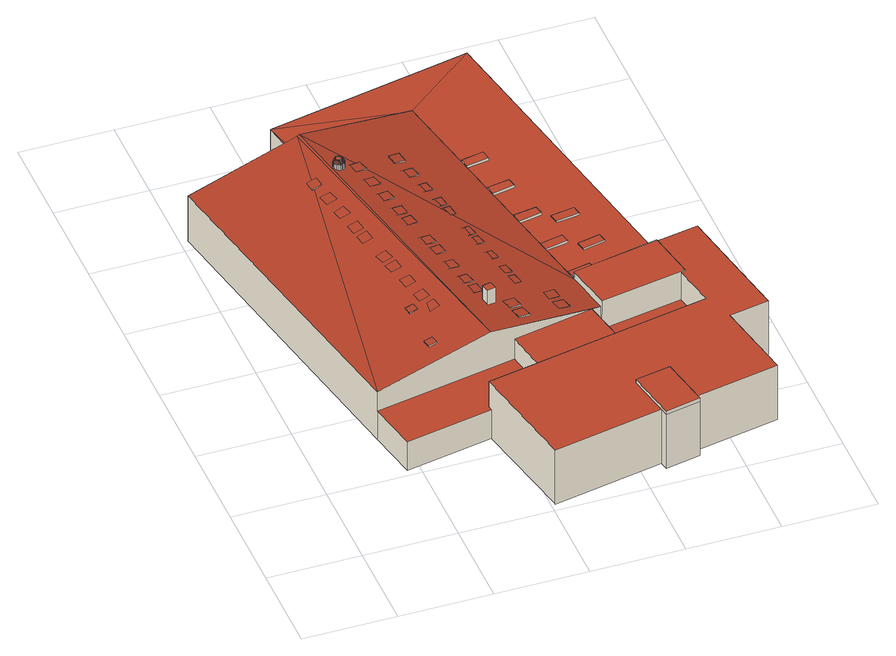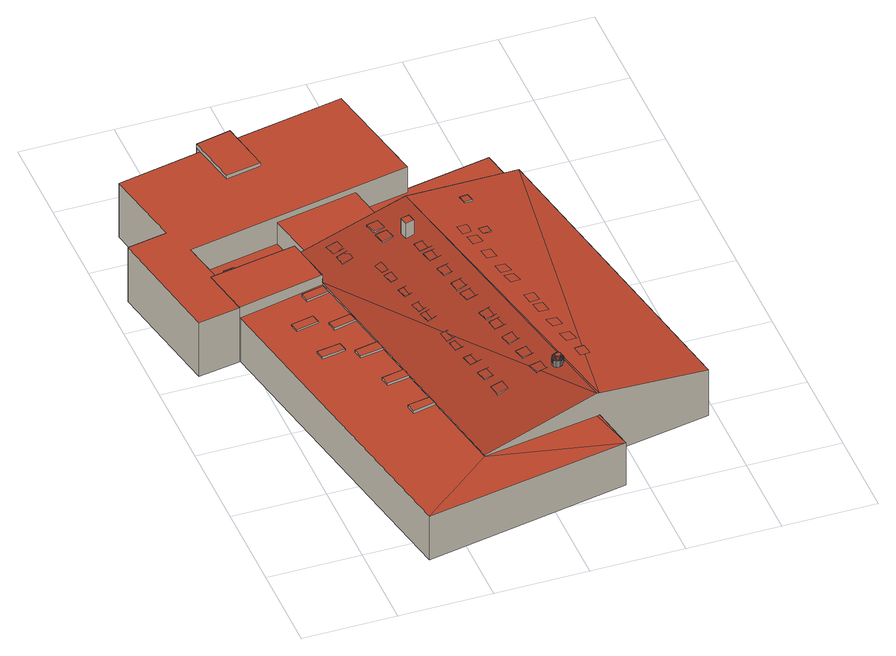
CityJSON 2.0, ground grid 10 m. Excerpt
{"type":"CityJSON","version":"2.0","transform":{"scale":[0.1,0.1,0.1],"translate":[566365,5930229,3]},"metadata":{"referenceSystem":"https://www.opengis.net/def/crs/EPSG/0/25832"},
"CityObjects":{
"building1":{"type":"Building","attributes":{"Grundfläche 2D":"1918.538724","Grundhöhe NN":"3.239"},"children":["building1-1","building1-2","building1-3","building1-4","building1-5","building1-6","building1-7","building1-8","building1-9","building1-10","building1-11","building1-12","building1-13","building1-14","building1-15","building1-16","building1-17","building1-18","building1-19","building1-20","building1-21","building1-22","building1-23","building1-24","building1-25","building1-26","building1-27","building1-28","building1-29","building1-30","building1-31","building1-32","building1-33","building1-34","building1-35","building1-36","building1-37","building1-38","building1-39","building1-40","building1-41","building1-42","building1-43","building1-44","building1-45","building1-46","building1-47"],"geometry":[{"type":"Solid","lod":"3","boundaries":[[[[0,1,2,3]],[[4,5,6,7,8,9]],[[7,6,5,4,9,10,11]],[[12,10,9]],[[13,12,14,15,16]],[[13,16,15,10,12]],[[17,18,19,20,21,22,23,24,25,26,27,28,29,30,31]],[[32,33,34,35]],[[36,34,33]],[[37,34,36]],[[37,36,38]],[[39,40,41,42,43,44]],[[45,46,47,48,49]],[[50,51,52,53,54,55]],[[56,57,58,59]],[[60,61,1,0]],[[61,20,19,2,1]],[[3,2,19,18]],[[18,17,60,0,3]],[[27,26,47,46,41,40]],[[47,26,25,48]],[[35,7,45,49,48,25,62,63,32]],[[42,41,46,45,7,11]],[[21,20,64,65]],[[22,21,65,66]],[[23,22,66,67]],[[24,23,67,68]],[[25,24,68,62]],[[27,40,39,28]],[[59,58,53,52,29,28,39,44]],[[69,70,31,30,29,52,51,71]],[[17,31,70,72]],[[60,17,72,73]],[[61,60,73,74]],[[20,61,74,64]],[[33,32,63,75]],[[36,33,75,76]],[[38,36,76,77]],[[8,7,35,34]],[[77,78,14,12,9,8,34,37,38]],[[14,78,79,55,15]],[[54,57,56,10,15,55]],[[10,56,11]],[[11,56,43,42]],[[50,55,79,80]],[[51,50,80,71]],[[59,44,43,56]],[[57,54,53,58]],[[77,76,75,63,62,68,67,66,65,64,74,73,72,70,69,71,80,79,78]]]],"semantics":{"surfaces":[{"type":"RoofSurface"},{"type":"WallSurface"},{"type":"GroundSurface"}],"values":[[0,0,0,0,0,0,0,0,0,0,0,0,0,0,0,1,1,1,1,1,1,1,1,1,1,1,1,1,1,1,1,1,1,1,1,1,1,1,1,1,1,1,1,1,1,1,1,1,2]]}}]},
"building1-1":{"type":"BuildingInstallation","parents":["building1"],"geometry":[{"type":"MultiSurface","lod":"3","boundaries":[[[81,82,83,84]],[[84,83,85,86]],[[81,84,86,87]],[[82,81,87,88]],[[83,82,88,85]]],"semantics":{"surfaces":[{"type":"RoofSurface"},{"type":"WallSurface"}],"values":[0,1,1,1,1]}}]},
"building1-2":{"type":"BuildingInstallation","parents":["building1"],"geometry":[{"type":"MultiSurface","lod":"3","boundaries":[[[89,90,91,92]],[[92,91,93,94]],[[89,92,94,95]],[[90,89,95,96]],[[91,90,96,93]]],"semantics":{"surfaces":[{"type":"RoofSurface"},{"type":"WallSurface"}],"values":[0,1,1,1,1]}}]},
"building1-3":{"type":"BuildingInstallation","parents":["building1"],"geometry":[{"type":"MultiSurface","lod":"3","boundaries":[[[97,98,99,100]],[[100,99,101,102]],[[97,100,102,103]],[[98,97,103,104]],[[99,98,104,101]]],"semantics":{"surfaces":[{"type":"RoofSurface"},{"type":"WallSurface"}],"values":[0,1,1,1,1]}}]},
"building1-4":{"type":"BuildingInstallation","parents":["building1"],"geometry":[{"type":"MultiSurface","lod":"3","boundaries":[[[105,106,107,108]],[[108,107,109,110]],[[105,108,110,111]],[[106,105,111,112]],[[107,106,112,109]]],"semantics":{"surfaces":[{"type":"RoofSurface"},{"type":"WallSurface"}],"values":[0,1,1,1,1]}}]},
"building1-5":{"type":"BuildingInstallation","parents":["building1"],"geometry":[{"type":"MultiSurface","lod":"3","boundaries":[[[113,114,115,116]],[[116,115,117,118]],[[113,116,118,119]],[[114,113,119,120]],[[115,114,120,117]]],"semantics":{"surfaces":[{"type":"RoofSurface"},{"type":"WallSurface"}],"values":[0,1,1,1,1]}}]},
"building1-6":{"type":"BuildingInstallation","parents":["building1"],"geometry":[{"type":"MultiSurface","lod":"3","boundaries":[[[121,122,123,124]],[[124,123,125,126]],[[121,124,126,127]],[[122,121,127,128]],[[123,122,128,125]]],"semantics":{"surfaces":[{"type":"RoofSurface"},{"type":"WallSurface"}],"values":[0,1,1,1,1]}}]},
"building1-7":{"type":"BuildingInstallation","parents":["building1"],"geometry":[{"type":"MultiSurface","lod":"3","boundaries":[[[129,130,131,132]],[[132,131,133,134]],[[129,132,134,135]],[[130,129,135,136]],[[131,130,136,133]]],"semantics":{"surfaces":[{"type":"RoofSurface"},{"type":"WallSurface"}],"values":[0,1,1,1,1]}}]},
"building1-8":{"type":"BuildingInstallation","parents":["building1"],"geometry":[{"type":"MultiSurface","lod":"3","boundaries":[[[137,138,139,140]],[[140,139,141,142]],[[137,140,142,143]],[[143,144,138,137]],[[144,141,139,138]]],"semantics":{"surfaces":[{"type":"RoofSurface"},{"type":"WallSurface"}],"values":[0,1,1,1,1]}}]},
"building1-9":{"type":"BuildingInstallation","parents":["building1"],"geometry":[{"type":"MultiSurface","lod":"3","boundaries":[[[145,146,147,148]],[[148,147,149,150]],[[145,148,150,151]],[[146,145,151,152]],[[147,146,152,149]]],"semantics":{"surfaces":[{"type":"RoofSurface"},{"type":"WallSurface"}],"values":[0,1,1,1,1]}}]},
"building1-10":{"type":"BuildingInstallation","parents":["building1"],"geometry":[{"type":"MultiSurface","lod":"3","boundaries":[[[153,154,155,156]]],"semantics":{"surfaces":[{"type":"RoofSurface"}],"values":[0]}}]},
"building1-11":{"type":"BuildingInstallation","parents":["building1"],"geometry":[{"type":"MultiSurface","lod":"3","boundaries":[[[157,158,159,5,160]],[[159,158,161]],[[157,160,6,162]],[[162,161,158,157]]],"semantics":{"surfaces":[{"type":"RoofSurface"},{"type":"WallSurface"}],"values":[0,1,1,1]}}]},
"building1-12":{"type":"BuildingInstallation","parents":["building1"],"geometry":[{"type":"MultiSurface","lod":"3","boundaries":[[[163,164,165,166]],[[166,165,167,168]],[[163,166,168,169]],[[164,163,169,170]],[[165,164,170,167]]],"semantics":{"surfaces":[{"type":"RoofSurface"},{"type":"WallSurface"}],"values":[0,1,1,1,1]}}]},
"building1-13":{"type":"BuildingInstallation","parents":["building1"],"geometry":[{"type":"MultiSurface","lod":"3","boundaries":[[[171,172,173,174]],[[171,175,172]],[[171,174,176,175]],[[174,173,176]]],"semantics":{"surfaces":[{"type":"RoofSurface"},{"type":"WallSurface"}],"values":[0,1,1,1]}}]},
"building1-14":{"type":"BuildingInstallation","parents":["building1"],"geometry":[{"type":"MultiSurface","lod":"3","boundaries":[[[177,178,179,180]],[[180,179,181,182]],[[182,183,177,180]],[[178,177,183,184]],[[179,178,184,181]]],"semantics":{"surfaces":[{"type":"RoofSurface"},{"type":"WallSurface"}],"values":[0,1,1,1,1]}}]},
"building1-15":{"type":"BuildingInstallation","parents":["building1"],"geometry":[{"type":"MultiSurface","lod":"3","boundaries":[[[185,186,187,188,189,190]],[[13,190,189]],[[188,187,186,185,16,191]]],"semantics":{"surfaces":[{"type":"RoofSurface"},{"type":"WallSurface"}],"values":[0,1,1]}}]},
"building1-16":{"type":"BuildingInstallation","parents":["building1"],"geometry":[{"type":"MultiSurface","lod":"3","boundaries":[[[192,193,194,195]]],"semantics":{"surfaces":[{"type":"RoofSurface"}],"values":[0]}}]},
"building1-17":{"type":"BuildingInstallation","parents":["building1"],"geometry":[{"type":"MultiSurface","lod":"3","boundaries":[[[196,197,198,199]],[[196,199,200,201]],[[199,198,200]],[[196,201,197]]],"semantics":{"surfaces":[{"type":"RoofSurface"},{"type":"WallSurface"}],"values":[0,1,1,1]}}]},
"building1-18":{"type":"BuildingInstallation","parents":["building1"],"geometry":[{"type":"MultiSurface","lod":"3","boundaries":[[[202,203,204,205]],[[204,206,205]],[[202,205,206,207]],[[202,207,203]]],"semantics":{"surfaces":[{"type":"RoofSurface"},{"type":"WallSurface"}],"values":[0,1,1,1]}}]},
"building1-19":{"type":"BuildingInstallation","parents":["building1"],"geometry":[{"type":"MultiSurface","lod":"3","boundaries":[[[208,209,210,211]]],"semantics":{"surfaces":[{"type":"RoofSurface"}],"values":[0]}}]},
"building1-20":{"type":"BuildingInstallation","parents":["building1"],"geometry":[{"type":"MultiSurface","lod":"3","boundaries":[[[212,213,214,215]],[[215,214,216]],[[212,215,216,217]],[[212,217,213]]],"semantics":{"surfaces":[{"type":"RoofSurface"},{"type":"WallSurface"}],"values":[0,1,1,1]}}]},
"building1-21":{"type":"BuildingInstallation","parents":["building1"],"geometry":[{"type":"MultiSurface","lod":"3","boundaries":[[[218,219,220,221]],[[221,220,222]],[[218,221,222,223]],[[218,223,219]]],"semantics":{"surfaces":[{"type":"RoofSurface"},{"type":"WallSurface"}],"values":[0,1,1,1]}}]},
"building1-22":{"type":"BuildingInstallation","parents":["building1"],"geometry":[{"type":"MultiSurface","lod":"3","boundaries":[[[224,225,226,227]],[[226,225,228]],[[227,226,228,229]],[[227,229,224]]],"semantics":{"surfaces":[{"type":"RoofSurface"},{"type":"WallSurface"}],"values":[0,1,1,1]}}]},
"building1-23":{"type":"BuildingInstallation","parents":["building1"],"geometry":[{"type":"MultiSurface","lod":"3","boundaries":[[[230,231,232]],[[232,231,233]],[[234,235,236]],[[237,231,238]],[[239,237,238,240]],[[241,242,235,234,237,239,243]],[[233,231,237]],[[244,231,230]],[[245,231,244]],[[246,231,245]],[[247,231,246]],[[248,231,247]],[[249,250,247]],[[250,251,247]],[[252,253,248,247,251,254]],[[255,250,249]],[[256,250,255]],[[257,250,256]],[[258,250,257]],[[259,250,258]],[[260,250,259]],[[261,262,260]],[[263,250,260,262,264]],[[265,262,261]],[[266,267,262,265]],[[268,262,267]],[[269,262,268]],[[270,271,269]],[[272,273,274,275,262,269,271,276]],[[277,271,270]],[[278,271,277]],[[279,271,278]],[[280,271,279]],[[281,271,280]],[[282,271,281]],[[283,271,282]],[[284,235,283]],[[285,286,287,288,271,283,235,289,290]],[[291,235,284]],[[292,235,291]],[[271,235,231,250,262]],[[293,235,292]],[[294,235,293]],[[295,235,294]],[[296,235,295]],[[236,235,296]],[[230,232,297,298]],[[234,236,299,300]],[[237,234,300,301]],[[233,237,301,302]],[[232,233,302,297]],[[244,230,298,303]],[[245,244,303,304]],[[246,245,304,305]],[[247,246,305,306]],[[249,247,306,307]],[[255,249,307,308]],[[256,255,308,309]],[[257,256,309,310]],[[258,257,310,311]],[[259,258,311,312]],[[260,259,312,313]],[[261,260,313,314]],[[265,261,314,315]],[[316,267,266,265,315,317]],[[268,267,316,318]],[[269,268,318,319]],[[270,269,319,320]],[[277,270,320,321]],[[278,277,321,322]],[[279,278,322,323]],[[280,279,323,324]],[[281,280,324,325]],[[282,281,325,326]],[[283,282,326,327]],[[284,283,327,328]],[[291,284,328,329]],[[292,291,329,330]],[[293,292,330,331]],[[294,293,331,332]],[[295,294,332,333]],[[296,295,333,334]],[[236,296,334,299]]],"semantics":{"surfaces":[{"type":"RoofSurface"},{"type":"WallSurface"}],"values":[0,0,0,0,0,0,0,0,0,0,0,0,0,0,0,0,0,0,0,0,0,0,0,0,0,0,0,0,0,0,0,0,0,0,0,0,0,0,0,0,0,0,0,0,0,0,1,1,1,1,1,1,1,1,1,1,1,1,1,1,1,1,1,1,1,1,1,1,1,1,1,1,1,1,1,1,1,1,1,1,1,1,1]}}]},
"building1-24":{"type":"BuildingInstallation","parents":["building1"],"geometry":[{"type":"MultiSurface","lod":"3","boundaries":[[[335,336,337,338]],[[338,337,339]],[[335,338,339,340]],[[335,340,336]]],"semantics":{"surfaces":[{"type":"RoofSurface"},{"type":"WallSurface"}],"values":[0,1,1,1]}}]},
"building1-25":{"type":"BuildingInstallation","parents":["building1"],"geometry":[{"type":"MultiSurface","lod":"3","boundaries":[[[341,342,343,344]]],"semantics":{"surfaces":[{"type":"RoofSurface"}],"values":[0]}}]},
"building1-26":{"type":"BuildingInstallation","parents":["building1"],"geometry":[{"type":"MultiSurface","lod":"3","boundaries":[[[345,346,347,348]],[[345,348,349,350]],[[348,347,351,349]],[[346,345,350,352]],[[347,346,352,351]]],"semantics":{"surfaces":[{"type":"RoofSurface"},{"type":"WallSurface"}],"values":[0,1,1,1,1]}}]},
"building1-27":{"type":"BuildingInstallation","parents":["building1"],"geometry":[{"type":"MultiSurface","lod":"3","boundaries":[[[353,354,355,356]],[[355,357,356]],[[353,356,357,358]],[[353,358,354]]],"semantics":{"surfaces":[{"type":"RoofSurface"},{"type":"WallSurface"}],"values":[0,1,1,1]}}]},
"building1-28":{"type":"BuildingInstallation","parents":["building1"],"geometry":[{"type":"MultiSurface","lod":"3","boundaries":[[[359,360,361,362]]],"semantics":{"surfaces":[{"type":"RoofSurface"}],"values":[0]}}]},
"building1-29":{"type":"BuildingInstallation","parents":["building1"],"geometry":[{"type":"MultiSurface","lod":"3","boundaries":[[[363,364,365,366]],[[367,366,365]],[[368,364,363]],[[367,368,363,366]]],"semantics":{"surfaces":[{"type":"RoofSurface"},{"type":"WallSurface"}],"values":[0,1,1,1]}}]},
"building1-30":{"type":"BuildingInstallation","parents":["building1"],"geometry":[{"type":"MultiSurface","lod":"3","boundaries":[[[369,370,289,235,271,288]],[[242,371,372,373,238,231,235]],[[374,375,250,231,248,376]],[[377,262,250,378]],[[271,262,275,379,276]],[[375,374,254,251]],[[375,251,250]],[[376,248,253,252]],[[374,376,252,254]],[[378,250,263]],[[377,378,263,264]],[[377,264,262]],[[379,275,274,273]],[[276,379,273,272]],[[369,288,287,286]],[[370,369,286,285]],[[289,370,285,290]],[[238,373,239,240]],[[373,372,243,239]],[[371,242,241]],[[372,371,241,243]]],"semantics":{"surfaces":[{"type":"RoofSurface"},{"type":"WallSurface"}],"values":[0,0,0,0,0,1,1,1,1,1,1,1,1,1,1,1,1,1,1,1,1]}}]},
"building1-31":{"type":"BuildingInstallation","parents":["building1"],"geometry":[{"type":"MultiSurface","lod":"3","boundaries":[[[380,381,382,383]],[[383,382,384]],[[380,383,384,385]],[[380,385,381]]],"semantics":{"surfaces":[{"type":"RoofSurface"},{"type":"WallSurface"}],"values":[0,1,1,1]}}]},
"building1-32":{"type":"BuildingInstallation","parents":["building1"],"geometry":[{"type":"MultiSurface","lod":"3","boundaries":[[[386,387,388,389]]],"semantics":{"surfaces":[{"type":"RoofSurface"}],"values":[0]}}]},
"building1-33":{"type":"BuildingInstallation","parents":["building1"],"geometry":[{"type":"MultiSurface","lod":"3","boundaries":[[[390,391,392,393]],[[391,390,394,395]],[[395,392,391]],[[394,390,393]]],"semantics":{"surfaces":[{"type":"RoofSurface"},{"type":"WallSurface"}],"values":[0,1,1,1]}}]},
"building1-34":{"type":"BuildingInstallation","parents":["building1"],"geometry":[{"type":"MultiSurface","lod":"3","boundaries":[[[396,397,398,399]],[[399,398,400]],[[396,399,400,401]],[[396,401,397]]],"semantics":{"surfaces":[{"type":"RoofSurface"},{"type":"WallSurface"}],"values":[0,1,1,1]}}]},
"building1-35":{"type":"BuildingInstallation","parents":["building1"],"geometry":[{"type":"MultiSurface","lod":"3","boundaries":[[[402,403,404,405]],[[405,404,406]],[[402,405,406,407]],[[402,407,403]]],"semantics":{"surfaces":[{"type":"RoofSurface"},{"type":"WallSurface"}],"values":[0,1,1,1]}}]},
"building1-36":{"type":"BuildingInstallation","parents":["building1"],"geometry":[{"type":"MultiSurface","lod":"3","boundaries":[[[408,409,410,411]],[[408,411,412,413]],[[408,413,409]],[[411,410,412]]],"semantics":{"surfaces":[{"type":"RoofSurface"},{"type":"WallSurface"}],"values":[0,1,1,1]}}]},
"building1-37":{"type":"BuildingInstallation","parents":["building1"],"geometry":[{"type":"MultiSurface","lod":"3","boundaries":[[[414,415,416,417]]],"semantics":{"surfaces":[{"type":"RoofSurface"}],"values":[0]}}]},
"building1-38":{"type":"BuildingInstallation","parents":["building1"],"geometry":[{"type":"MultiSurface","lod":"3","boundaries":[[[418,419,420,421]]],"semantics":{"surfaces":[{"type":"RoofSurface"}],"values":[0]}}]},
"building1-39":{"type":"BuildingInstallation","parents":["building1"],"geometry":[{"type":"MultiSurface","lod":"3","boundaries":[[[422,423,424,425,426]],[[426,427,422]],[[424,428,425]],[[426,425,428,427]]],"semantics":{"surfaces":[{"type":"RoofSurface"},{"type":"WallSurface"}],"values":[0,1,1,1]}}]},
"building1-40":{"type":"BuildingInstallation","parents":["building1"],"geometry":[{"type":"MultiSurface","lod":"3","boundaries":[[[429,430,431,432]],[[430,433,431]],[[432,431,433,434]],[[432,434,429]]],"semantics":{"surfaces":[{"type":"RoofSurface"},{"type":"WallSurface"}],"values":[0,1,1,1]}}]},
"building1-41":{"type":"BuildingInstallation","parents":["building1"],"geometry":[{"type":"MultiSurface","lod":"3","boundaries":[[[435,436,437,438]],[[439,440,437,436]],[[438,437,440]],[[439,436,435]]],"semantics":{"surfaces":[{"type":"RoofSurface"},{"type":"WallSurface"}],"values":[0,1,1,1]}}]},
"building1-42":{"type":"BuildingInstallation","parents":["building1"],"geometry":[{"type":"MultiSurface","lod":"3","boundaries":[[[441,442,443,444]],[[445,444,443]],[[441,444,445,446]],[[441,446,442]]],"semantics":{"surfaces":[{"type":"RoofSurface"},{"type":"WallSurface"}],"values":[0,1,1,1]}}]},
"building1-43":{"type":"BuildingInstallation","parents":["building1"],"geometry":[{"type":"MultiSurface","lod":"3","boundaries":[[[447,448,449,450]],[[450,449,451,4]],[[448,447,452]],[[449,448,452,451]]],"semantics":{"surfaces":[{"type":"RoofSurface"},{"type":"WallSurface"}],"values":[0,1,1,1]}}]},
"building1-44":{"type":"BuildingInstallation","parents":["building1"],"geometry":[{"type":"MultiSurface","lod":"3","boundaries":[[[453,454,455,456]]],"semantics":{"surfaces":[{"type":"RoofSurface"}],"values":[0]}}]},
"building1-45":{"type":"BuildingInstallation","parents":["building1"],"geometry":[{"type":"MultiSurface","lod":"3","boundaries":[[[457,458,459,460]],[[457,460,461,462]],[[457,462,458]],[[460,459,461]]],"semantics":{"surfaces":[{"type":"RoofSurface"},{"type":"WallSurface"}],"values":[0,1,1,1]}}]},
"building1-46":{"type":"BuildingInstallation","parents":["building1"],"geometry":[{"type":"MultiSurface","lod":"3","boundaries":[[[463,464,465,466]],[[467,466,465]],[[463,466,467,468]],[[468,464,463]]],"semantics":{"surfaces":[{"type":"RoofSurface"},{"type":"WallSurface"}],"values":[0,1,1,1]}}]},
"building1-47":{"type":"BuildingInstallation","parents":["building1"],"geometry":[{"type":"MultiSurface","lod":"3","boundaries":[[[469,470,471,472]],[[473,474,472,471]],[[469,472,474,475]],[[475,476,470,469]],[[471,470,476,473]]],"semantics":{"surfaces":[{"type":"RoofSurface"},{"type":"WallSurface"}],"values":[0,1,1,1,1]}}]}
},
"vertices":[
[325,23,74],[363,31,74],[352,87,74],[314,80,74],[171,481,79],[229,393,72],[235,384,71],[316,260,62],[259,562,59],[133,538,83],[203,187,83],[326,211,62],[130,537,82],[121,471,79],[8,514,59],[76,163,62],[119,459,78],[323,32,70],[314,80,70],[352,87,70],[362,39,70],[453,57,70],[436,145,70],[479,153,70],[454,286,70],[409,278,70],[419,225,70],[414,224,70],[423,178,70],[180,131,70],[204,10,70],[204,9,70],[408,278,57],[341,629,57],[259,562,58],[316,260,59],[121,587,55],[133,538,55],[130,537,55],[423,178,36],[414,224,36],[326,208,36],[326,211,36],[316,209,36],[326,159,36],[316,260,71],[326,208,71],[419,225,71],[409,278,71],[408,278,71],[87,108,38],[181,126,38],[180,131,38],[238,142,38],[229,192,38],[76,163,38],[316,209,63],[229,192,63],[238,142,63],[326,159,63],[325,23,70],[363,31,70],[409,278,2],[408,278,2],[362,39,2],[453,57,2],[436,145,2],[479,153,2],[454,286,2],[204,10,2],[204,9,2],[181,126,2],[323,32,2],[325,23,2],[363,31,2],[341,629,2],[121,587,2],[130,537,2],[8,514,2],[76,163,2],[87,108,2],
[357,356,60],[355,366,60],[330,362,60],[332,352,60],[330,362,58],[332,352,58],[357,356,57],[355,366,57],
[331,319,61],[329,329,61],[305,324,61],[307,314,61],[305,324,59],[307,314,59],[331,319,58],[329,329,58],
[317,264,61],[341,269,61],[339,279,61],[315,274,61],[339,279,58],[315,274,59],[317,264,59],[341,269,58],
[322,368,61],[320,378,61],[295,374,61],[297,363,61],[295,374,58],[297,363,58],[322,368,58],[320,378,58],
[312,417,61],[310,427,61],[286,423,61],[288,412,61],[286,423,58],[288,412,58],[312,417,58],[310,427,58],
[303,465,61],[301,476,61],[277,471,61],[279,461,61],[277,471,58],[279,461,58],[303,465,58],[301,476,57],
[366,308,60],[364,318,60],[340,313,60],[342,303,60],[340,313,58],[342,303,58],[366,308,58],[364,318,58],
[248,220,76],[236,218,77],[239,206,77],[251,208,76],[239,206,76],[251,208,74],[248,220,74],[236,218,76],
[151,199,76],[149,208,76],[140,206,75],[142,197,75],[140,206,73],[142,197,73],[151,199,75],[149,208,75],
[134,435,80],[131,447,80],[120,445,78],[123,433,78],
[239,384,71],[237,397,71],[228,395,72],[231,383,72],[237,397,70],[239,384,70],
[219,491,71],[207,488,73],[209,476,73],[221,478,71],[209,476,72],[221,478,69],[219,491,69],[207,488,72],
[190,405,79],[178,403,80],[180,391,80],[192,393,79],[190,405,78],[192,393,78],
[223,243,97],[214,241,97],[216,232,97],[225,234,97],[216,232,79],[225,234,78],[223,243,78],[214,241,79],
[117,458,78],[119,459,79],[121,459,79],[128,461,80],[126,473,80],[115,470,78],[121,459,78],
[139,410,80],[136,422,80],[125,419,78],[127,408,78],
[204,336,79],[192,333,80],[194,321,80],[206,324,79],[206,324,78],[204,336,78],
[257,293,71],[250,292,72],[252,280,72],[260,281,71],[260,281,70],[257,293,70],
[154,332,80],[151,344,80],[140,341,78],[143,330,78],
[193,388,79],[181,385,80],[184,373,80],[196,376,79],[196,376,78],[193,388,78],
[180,456,79],[168,454,80],[171,442,80],[183,444,79],[183,444,78],[180,456,78],
[151,252,77],[149,261,77],[140,259,76],[141,250,76],[140,259,75],[141,250,75],
[150,484,89],[150,482,93],[151,485,89],[152,485,89],[154,485,89],[155,481,93],[154,484,89],[153,485,89],[151,482,93],[152,482,92],[151,482,92],[154,482,92],[154,481,93],[153,482,92],[149,484,89],[148,483,89],[147,482,89],[147,481,89],[150,481,93],[147,480,89],[149,478,93],[149,479,92],[149,481,92],[150,481,92],[149,480,92],[146,480,89],[146,479,89],[146,478,89],[147,477,89],[147,476,89],[148,475,89],[149,474,89],[151,476,93],[149,477,92],[150,476,92],[150,474,89],[150,473,89],[151,473,89],[152,473,89],[153,473,89],[154,474,89],[154,477,93],[154,476,92],[153,476,92],[152,476,92],[152,476,93],[154,476,93],[155,474,89],[156,474,89],[156,475,89],[157,476,89],[157,477,89],[158,477,89],[158,478,89],[158,479,89],[155,479,92],[155,478,92],[155,477,92],[155,477,93],[155,480,93],[155,480,92],[158,480,89],[158,481,89],[157,482,89],[157,483,89],[156,483,89],[155,484,89],[151,485,82],[150,484,82],[154,484,81],[154,485,81],[153,485,81],[152,485,82],[149,484,82],[148,483,82],[147,482,82],[147,481,83],[147,480,83],[146,480,83],[146,479,83],[146,478,83],[147,477,83],[147,476,83],[148,475,83],[149,474,82],[150,474,82],[151,473,82],[150,473,82],[152,473,82],[153,473,82],[154,474,82],[155,474,81],[156,474,81],[156,475,81],[157,476,81],[157,477,81],[158,477,81],[158,478,81],[158,479,81],[158,480,81],[158,481,81],[157,482,81],[157,483,81],[156,483,81],[155,484,81],
[293,228,67],[281,226,69],[284,214,69],[296,216,67],[296,216,66],[293,228,66],
[143,384,80],[141,396,80],[130,394,78],[132,382,78],
[245,237,76],[233,235,77],[236,223,77],[248,225,76],[248,225,74],[245,237,74],[236,223,76],[233,235,76],
[228,439,71],[216,437,72],[219,425,72],[231,427,71],[231,427,70],[228,439,70],
[146,367,80],[144,379,80],[133,376,78],[135,364,78],
[247,345,71],[239,343,72],[241,331,72],[250,333,71],[250,333,70],[247,345,70],
[155,478,93],[155,479,93],[154,482,93],[153,482,93],[152,482,93],[149,480,93],[149,479,93],[149,481,93],[150,476,93],[149,477,93],[153,476,93],
[213,284,79],[201,282,80],[204,270,80],[216,272,79],[216,272,78],[213,284,78],
[171,246,80],[169,258,80],[158,255,78],[160,243,78],
[255,307,71],[252,319,71],[244,317,72],[246,305,72],[255,307,70],[252,319,70],
[200,353,79],[188,351,80],[191,339,80],[203,341,79],[203,341,78],[200,353,78],
[223,465,71],[211,463,72],[214,451,72],[226,453,71],[226,453,70],[223,465,70],
[208,310,79],[196,308,80],[199,296,80],[211,298,79],[211,298,78],[208,310,78],
[157,315,80],[155,327,80],[143,324,78],[146,313,78],
[167,264,80],[165,276,80],[154,273,78],[156,262,78],
[223,411,72],[226,400,72],[226,399,72],[236,401,71],[234,413,71],[234,413,70],[236,401,70],
[253,275,72],[256,262,72],[263,264,71],[260,276,71],[263,264,70],[260,276,70],
[237,347,72],[247,349,71],[244,362,71],[234,359,72],[247,349,70],[244,362,70],
[185,431,79],[173,428,80],[176,416,80],[188,419,79],[188,419,78],[185,431,78],
[166,468,80],[178,470,79],[175,482,79],[163,480,80],[175,482,78],[178,470,78],
[162,289,80],[160,301,80],[149,299,78],[151,287,78],
[217,267,79],[204,265,80],[207,253,80],[219,255,79],[219,255,78],[217,267,78],
[290,246,67],[278,243,69],[280,231,69],[292,234,67],[292,234,66],[290,246,66],
[389,196,39],[377,194,39],[380,182,39],[391,184,39],[380,182,36],[391,184,36],[389,196,36],[377,194,36]
]}
